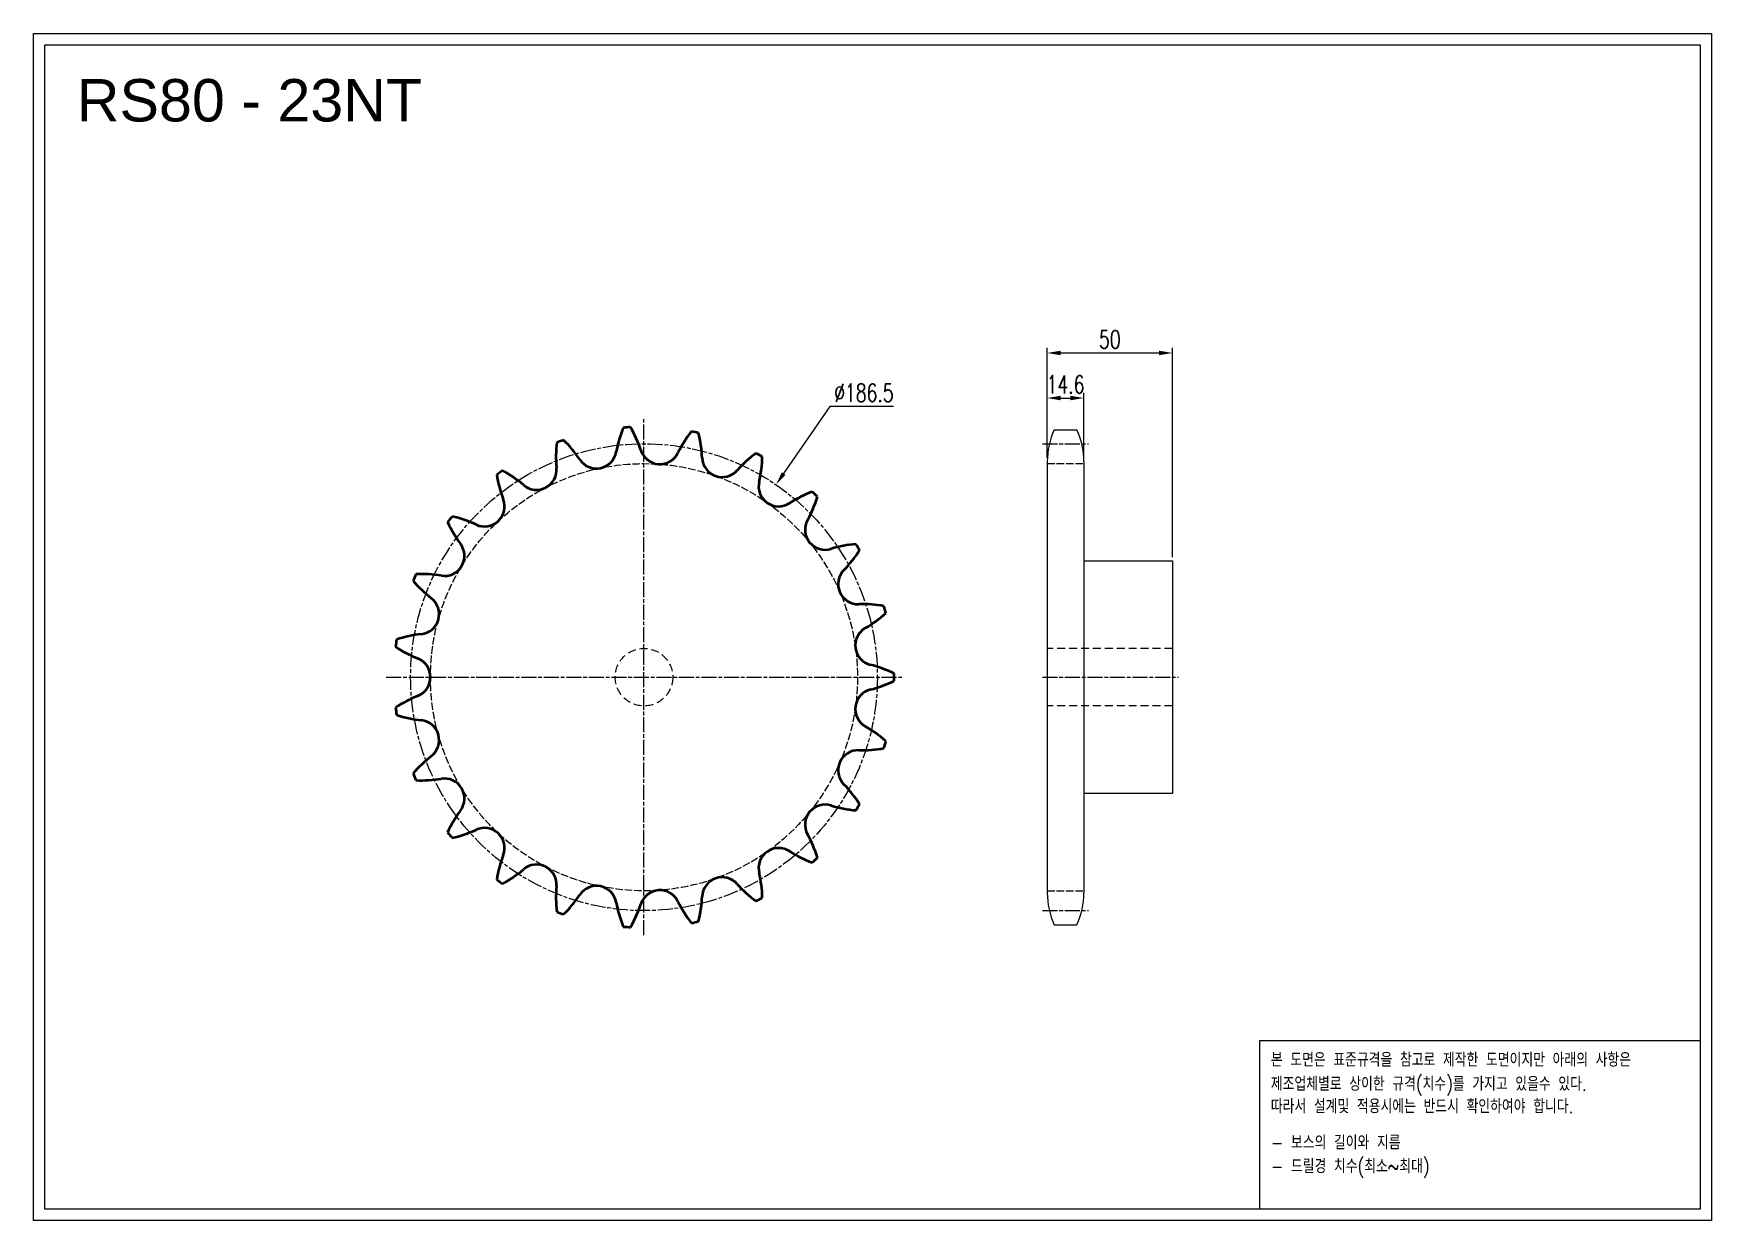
# Model space of a CAD drawing. Header units: millimetres. Extents: x -66510 to -65840, y 16254 to 16728.
import ezdxf

# ---------------------------------------------------------------- set-up
doc = ezdxf.new("R2010")
doc.units = ezdxf.units.MM
for name, pattern in [('AM_ISO02W050', [7.5, 6, -1.5]), ('AM_ISO02W050x2', [3.75, 3, -0.75]), ('AM_ISO08W050', [18, 12, -1.5, 3, -1.5]), ('AM_ISO08W050x2', [9, 6, -0.75, 1.5, -0.75]), ('HIDDEN', [9.525, 6.35, -3.175])]:
    doc.linetypes.add(name, pattern=pattern)
for name, color, linetype, lineweight in [('AM_0N', 7, 'Continuous', 50), ('AM_3N', 6, 'AM_ISO02W050', 25), ('AM_7', 4, 'AM_ISO08W050', 25), ('AM_7N', 4, 'AM_ISO08W050', 25)]:
    doc.layers.add(name, color=color, linetype=linetype, lineweight=lineweight)
doc.layers.add('HL', color=2, linetype='HIDDEN')
doc.layers.add('S-DIM', color=7, linetype='Continuous')
doc.styles.add('HAN', font='ROMANS.shx', dxfattribs={"width": 0.7, "bigfont": 'whgtxt.shx'})
doc.styles.add('HSG', font='SIMPLEX.shx', dxfattribs={"width": 0.7, "bigfont": 'HSG.shx'})
doc.styles.get("Standard").update_dxf_attribs({"font": 'arial.ttf'})
doc.dimstyles.new('APP16', dxfattribs={"dimscale": 3, "dimtxt": 2.4, "dimasz": 1.8, "dimexe": 0.7, "dimexo": 0.5, "dimgap": 0.6, "dimtad": 1, "dimtoh": 1, "dimdec": 1, "dimrnd": 0.01, "dimzin": 9, "dimdsep": 46, "dimtxsty": 'HSG', "dimcen": 0, "dimclrd": 1, "dimclre": 1, "dimclrt": 256, "dimazin": 2, "dimtp": 1, "dimtm": 1, "dimtfac": 0.5, "dimtdec": 1, "dimtofl": 0, "dimtmove": 0, "dimatfit": 3, "dimfxl": 0, "dimtvp": 1, "dimtolj": 2, "dimlwd": -1, "dimlwe": -1, "dimarcsym": 0})

# ---------------------------------------------------------------- blocks, each defined once
blk = doc.blocks.new('*D1')
at = {"layer": 'Defpoints', "color": 0, "transparency": 16777216}
for p in [(-66090.45, 16582.62), (-66105.05, 16557.27), (-66090.45, 16557.27)]:
    blk.add_point(p, dxfattribs=at)
at = {"layer": 'S-DIM', "color": 1, "transparency": 16777216}
for p, q in [((-66105.05, 16558.77), (-66105.05, 16584.72)), ((-66090.45, 16558.77), (-66090.45, 16584.72)), ((-66099.65, 16582.62), (-66095.85, 16582.62))]:
    blk.add_line(p, q, dxfattribs=at)
for points in [[(-66099.65, 16583.52), (-66099.65, 16581.72), (-66105.05, 16582.62)], [(-66095.85, 16583.52), (-66095.85, 16581.72), (-66090.45, 16582.62)]]:
    blk.add_solid(points, dxfattribs=at)
at = {"layer": 'S-DIM', "transparency": 16777216, "insert": (-66097.75, 16588.02), "char_height": 7.2, "attachment_point": 5, "style": 'HSG'}
blk.add_mtext('\\A2;14.6', dxfattribs=at)
blk = doc.blocks.new('*D2')
at = {"layer": 'Defpoints', "color": 0, "transparency": 16777216}
for p in [(-66055.05, 16600.62), (-66105.05, 16557.27), (-66055.05, 16517.59)]:
    blk.add_point(p, dxfattribs=at)
at = {"layer": 'S-DIM', "color": 1, "transparency": 16777216}
for p, q in [((-66105.05, 16558.77), (-66105.05, 16602.72)), ((-66099.65, 16600.62), (-66060.45, 16600.62)), ((-66055.05, 16519.09), (-66055.05, 16602.72))]:
    blk.add_line(p, q, dxfattribs=at)
for points in [[(-66099.65, 16601.52), (-66099.65, 16599.72), (-66105.05, 16600.62)], [(-66060.45, 16601.52), (-66060.45, 16599.72), (-66055.05, 16600.62)]]:
    blk.add_solid(points, dxfattribs=at)
at = {"layer": 'S-DIM', "transparency": 16777216, "insert": (-66080.05, 16606.02), "char_height": 7.2, "attachment_point": 5, "style": 'HSG'}
blk.add_mtext('\\A2;50', dxfattribs=at)
blk = doc.blocks.new('*D3')
at = {"layer": 'Defpoints', "color": 0, "transparency": 16777216}
for p in [(-66213.47, 16548), (-66318.99, 16394.18)]:
    blk.add_point(p, dxfattribs=at)
at = {"layer": 'S-DIM', "color": 1, "transparency": 16777216}
for p, q in [((-66192.01, 16579.29), (-66210.41, 16552.46)), ((-66166.45, 16579.29), (-66192.01, 16579.29))]:
    blk.add_line(p, q, dxfattribs=at)
blk.add_solid([(-66211.15, 16552.96), (-66209.67, 16551.95), (-66213.47, 16548)], dxfattribs=at)
at = {"layer": 'S-DIM', "transparency": 16777216, "insert": (-66178.33, 16584.69), "char_height": 7.2, "attachment_point": 5, "style": 'HSG'}
blk.add_mtext('\\A2;∅186.5', dxfattribs=at)
blk = doc.blocks.new('notice1')
at = {"color": 4}
blk.add_lwpolyline([(-22142.12, 1735.9), (-22053.8, 1735.9), (-22053.8, 1702.07), (-22142.12, 1702.07)], close=True, dxfattribs=at)
at = {"color": 4, "style": 'HAN', "width": 0.8}
for s, p in [('본 도면은 표준규격을 참고로 제작한 도면이지만 아래의 사항은', (-22139.9, 1730.62)), ('제조업체별로 상이한 규격(치수)를 가지고 있을수 있다.', (-22139.9, 1725.78)), ('따라서 설계및 적용시에는 반드시 확인하여야 합니다.', (-22139.9, 1721.28)), ('- 보스의 길이와 지름', (-22139.9, 1714.03)), ('- 드릴경 치수(최소~최대)', (-22139.9, 1709.27))]:
    blk.add_text(s, height=2.7949, dxfattribs=at).set_placement(p)

msp = doc.modelspace()

# ---------------------------------------------------------------- linework, layer by layer
for p, q in [((-66102.25, 16569.97), (-66093.25, 16569.97)), ((-66105.05, 16557.27), (-66105.05, 16384.92)), ((-66090.45, 16557.27), (-66090.45, 16384.92)), ((-66090.45, 16517.59), (-66055.05, 16517.59)), ((-66055.05, 16517.59), (-66055.05, 16424.59)), ((-66055.05, 16424.59), (-66090.45, 16424.59)), ((-66102.25, 16372.22), (-66093.25, 16372.22))]:
    msp.add_line(p, q)
for points in [[(-66510.2, 16728.22), (-65839.6, 16728.22), (-65839.6, 16254.06), (-66510.2, 16254.06)], [(-66505.68, 16723.71), (-65844.11, 16723.71), (-65844.11, 16258.58), (-66505.68, 16258.58)]]:
    msp.add_lwpolyline(points, close=True)
for centre, start, end in [((-66074.85, 16557.27), 155.13196, 180), ((-66120.65, 16557.27), 0, 24.86804), ((-66074.85, 16384.92), 180, 204.86804), ((-66120.65, 16384.92), 335.13196, 0)]:
    msp.add_arc(centre, 30.2, start, end)
at = {"layer": 'AM_0N'}
for centre, radius, start, end in [((-66230.45, 16552.61), 47.64, 157.59799, 169.78261), ((-66266.23, 16471.09), 100.02, 93.08892, 94.73717), ((-66312.78, 16546.98), 47.64, 18.04348, 30.2281), ((-66253.77, 16559.25), 47.64, 173.25016, 185.43478), ((-66266.23, 16471.09), 100.02, 108.74109, 110.38934), ((-66331.53, 16531.61), 47.64, 33.69565, 45.88027), ((-66209.78, 16539.94), 47.64, 141.94582, 154.13043), ((-66266.23, 16471.09), 100.02, 77.43675, 79.08499), ((-66290.58, 16556.73), 47.64, 2.3913, 14.57592), ((-66285.22, 16562.49), 8.02, 213.69565, 349.78261), ((-66259.86, 16564.22), 8.02, 198.04348, 334.13043), ((-66234.97, 16559.05), 8.02, 182.3913, 318.47826), ((-66193.3, 16522.15), 47.64, 126.29364, 138.47826), ((-66266.23, 16471.09), 100.02, 61.78457, 63.43282), ((-66266.57, 16560.12), 47.64, 346.73913, 358.92375), ((-66266.23, 16471.09), 100.02, 124.39327, 126.04151), ((-66278.01, 16559.34), 47.64, 188.90234, 201.08696), ((-66345.44, 16511.75), 47.64, 49.34783, 61.53244), ((-66309.18, 16553.97), 8.02, 229.34783, 5.43478), ((-66212.4, 16547.35), 8.02, 166.73913, 302.82609), ((-66182.23, 16500.58), 47.64, 110.64147, 122.82609), ((-66266.23, 16471.09), 100.02, 46.1324, 47.78064), ((-66329.94, 16539.31), 8.02, 245, 21.08696), ((-66242.54, 16556.91), 47.64, 331.08696, 343.27157), ((-66266.23, 16471.09), 100.02, 140.04544, 141.69369), ((-66301.38, 16552.89), 47.64, 204.55451, 216.73913), ((-66353.47, 16488.87), 47.64, 65, 77.18462), ((-66193.82, 16530), 8.02, 151.08696, 287.17391), ((-66345.99, 16519.59), 8.02, 260.65217, 36.73913), ((-66177.38, 16476.83), 47.64, 94.98929, 107.17391), ((-66266.23, 16471.09), 100.02, 30.48023, 32.12847), ((-66220.27, 16547.34), 47.64, 315.43478, 327.6194), ((-66266.23, 16471.09), 100.02, 155.69762, 157.34586), ((-66355.03, 16464.67), 47.64, 80.65217, 92.83679), ((-66180.61, 16508.28), 8.02, 135.43478, 271.52174), ((-66322.15, 16540.37), 47.64, 220.20669, 232.3913), ((-66356.12, 16496.28), 8.02, 276.30435, 52.3913), ((-66179.13, 16452.64), 47.64, 79.33712, 91.52174), ((-66266.23, 16471.09), 100.02, 14.82805, 16.4763), ((-66173.75, 16483.8), 8.02, 119.78261, 255.86957), ((-66201.4, 16532.11), 47.64, 299.78261, 311.96723), ((-66266.23, 16471.09), 100.02, 171.34979, 172.99804), ((-66350, 16440.95), 47.64, 96.30435, 108.48897), ((-66338.77, 16522.72), 47.64, 235.85886, 248.04348), ((-66359.58, 16471.09), 8.02, 291.95652, 68.04348), ((-66187.34, 16429.83), 47.64, 63.68495, 75.86957), ((-66266.23, 16471.09), 100.02, 359.17588, 0.82412), ((-66338.77, 16419.47), 47.64, 111.95652, 124.14114), ((-66173.75, 16458.38), 8.02, 104.13043, 240.21739), ((-66187.34, 16512.36), 47.64, 284.13043, 296.31505), ((-66266.23, 16471.09), 100.02, 187.00196, 188.65021), ((-66350, 16501.23), 47.64, 251.51103, 263.69565), ((-66356.12, 16445.91), 8.02, 307.6087, 83.69565), ((-66201.4, 16410.07), 47.64, 48.03277, 60.21739), ((-66266.23, 16471.09), 100.02, 343.5237, 345.17195), ((-66322.15, 16401.81), 47.64, 127.6087, 139.79331), ((-66180.61, 16433.9), 8.02, 88.47826, 224.56522), ((-66179.13, 16489.54), 47.64, 268.47826, 280.66288), ((-66266.23, 16471.09), 100.02, 202.65414, 204.30238), ((-66355.03, 16477.51), 47.64, 267.16321, 279.34783), ((-66345.99, 16422.59), 8.02, 323.26087, 99.34783), ((-66220.27, 16394.85), 47.64, 32.3806, 44.56522), ((-66301.38, 16389.3), 47.64, 143.26087, 155.44549), ((-66193.82, 16412.18), 8.02, 72.82609, 208.91304), ((-66177.38, 16465.36), 47.64, 252.82609, 265.01071), ((-66266.23, 16471.09), 100.02, 327.87153, 329.51977), ((-66353.47, 16453.32), 47.64, 282.81538, 295), ((-66329.94, 16402.87), 8.02, 338.91304, 115), ((-66266.23, 16471.09), 100.02, 218.30631, 219.95456), ((-66242.54, 16385.27), 47.64, 16.72843, 28.91304), ((-66278.01, 16382.85), 47.64, 158.91304, 171.09766), ((-66309.18, 16388.21), 8.02, 354.56522, 130.65217), ((-66212.4, 16394.83), 8.02, 57.17391, 193.26087), ((-66182.23, 16441.6), 47.64, 237.17391, 249.35853), ((-66266.23, 16471.09), 100.02, 312.21936, 313.8676), ((-66266.23, 16471.09), 100.02, 233.95849, 235.60673), ((-66345.44, 16430.44), 47.64, 298.46756, 310.65217), ((-66234.97, 16383.14), 8.02, 41.52174, 177.6087), ((-66266.57, 16382.06), 47.64, 1.07625, 13.26087), ((-66253.77, 16382.94), 47.64, 174.56522, 186.74984), ((-66331.53, 16410.58), 47.64, 314.11973, 326.30435), ((-66285.22, 16379.7), 8.02, 10.21739, 146.30435), ((-66259.86, 16377.96), 8.02, 25.86957, 161.95652), ((-66290.58, 16385.46), 47.64, 345.42408, 357.6087), ((-66193.3, 16420.03), 47.64, 221.52174, 233.70636), ((-66266.23, 16471.09), 100.02, 296.56718, 298.21543), ((-66266.23, 16471.09), 100.02, 249.61066, 251.25891), ((-66230.45, 16389.57), 47.64, 190.21739, 202.40201), ((-66312.78, 16395.2), 47.64, 329.7719, 341.95652), ((-66209.78, 16402.25), 47.64, 205.86957, 218.05418), ((-66266.23, 16471.09), 100.02, 265.26283, 266.91108), ((-66266.23, 16471.09), 100.02, 280.91501, 282.56325)]:
    msp.add_arc(centre, radius, start, end, dxfattribs=at)
at = {"layer": 'AM_3N', "linetype": 'AM_ISO02W050x2'}
for p, q in [((-66105.05, 16556.42), (-66090.45, 16556.42)), ((-66105.05, 16385.76), (-66090.45, 16385.76))]:
    msp.add_line(p, q, dxfattribs=at)
msp.add_circle((-66266.23, 16471.09), 85.33, dxfattribs=at)
at = {"layer": 'AM_7', "linetype": 'AM_ISO08W050x2'}
for p, q in [((-66106.99, 16564.36), (-66088.51, 16564.36)), ((-66106.99, 16471.09), (-66052.63, 16471.09)), ((-66106.99, 16377.82), (-66088.51, 16377.82))]:
    msp.add_line(p, q, dxfattribs=at)
msp.add_circle((-66266.23, 16471.09), 93.27, dxfattribs=at)
at = {"layer": 'AM_7N', "linetype": 'AM_ISO08W050x2'}
for p, q in [((-66266.23, 16368.07), (-66266.23, 16574.11)), ((-66369.25, 16471.09), (-66163.21, 16471.09))]:
    msp.add_line(p, q, dxfattribs=at)
at = {"layer": 'HL', "linetype": 'HIDDEN', "ltscale": 0.5}
for p, q in [((-66055.05, 16482.59), (-66105.05, 16482.59)), ((-66055.05, 16459.59), (-66105.05, 16459.59))]:
    msp.add_line(p, q, dxfattribs=at)
msp.add_circle((-66266.23, 16471.09), 11.5, dxfattribs=at)

# ---------------------------------------------------------------- block references
at = {"xscale": 1.992646656, "yscale": 1.992646656, "zscale": 1.992646656}
msp.add_blockref('notice1', (-21898.69, 12866.96), dxfattribs=at)

# ---------------------------------------------------------------- texts
msp.add_text('RS80 - 23NT', height=16.9344).set_placement((-66492.93, 16693.11))

# ---------------------------------------------------------------- dimensions: what is measured, and where the dimension line sits
at = {"layer": 'S-DIM'}
dim = msp.add_linear_dim(base=(-66055.05, 16600.62), p1=(-66105.05, 16557.27), p2=(-66055.05, 16517.59), dimstyle='APP16', dxfattribs=at)
dim.commit()
dim.dimension.update_dxf_attribs({"geometry": '*D2', "text_midpoint": (-66080.05, 16606.02)})
dim = msp.add_linear_dim(base=(-66090.45, 16582.62), p1=(-66105.05, 16557.27), p2=(-66090.45, 16557.27), dimstyle='APP16', dxfattribs=at)
dim.commit()
dim.dimension.update_dxf_attribs({"geometry": '*D1', "text_midpoint": (-66097.75, 16582.62), "dimtype": 128})
dim = msp.add_diameter_dim_2p(p1=(-66318.99, 16394.18), p2=(-66213.47, 16548), dimstyle='APP16', dxfattribs=at)
dim.commit()
dim.dimension.update_dxf_attribs({"geometry": '*D3', "text_midpoint": (-66178.33, 16579.29), "dimtype": 131})

doc.saveas('drawing.dxf')
